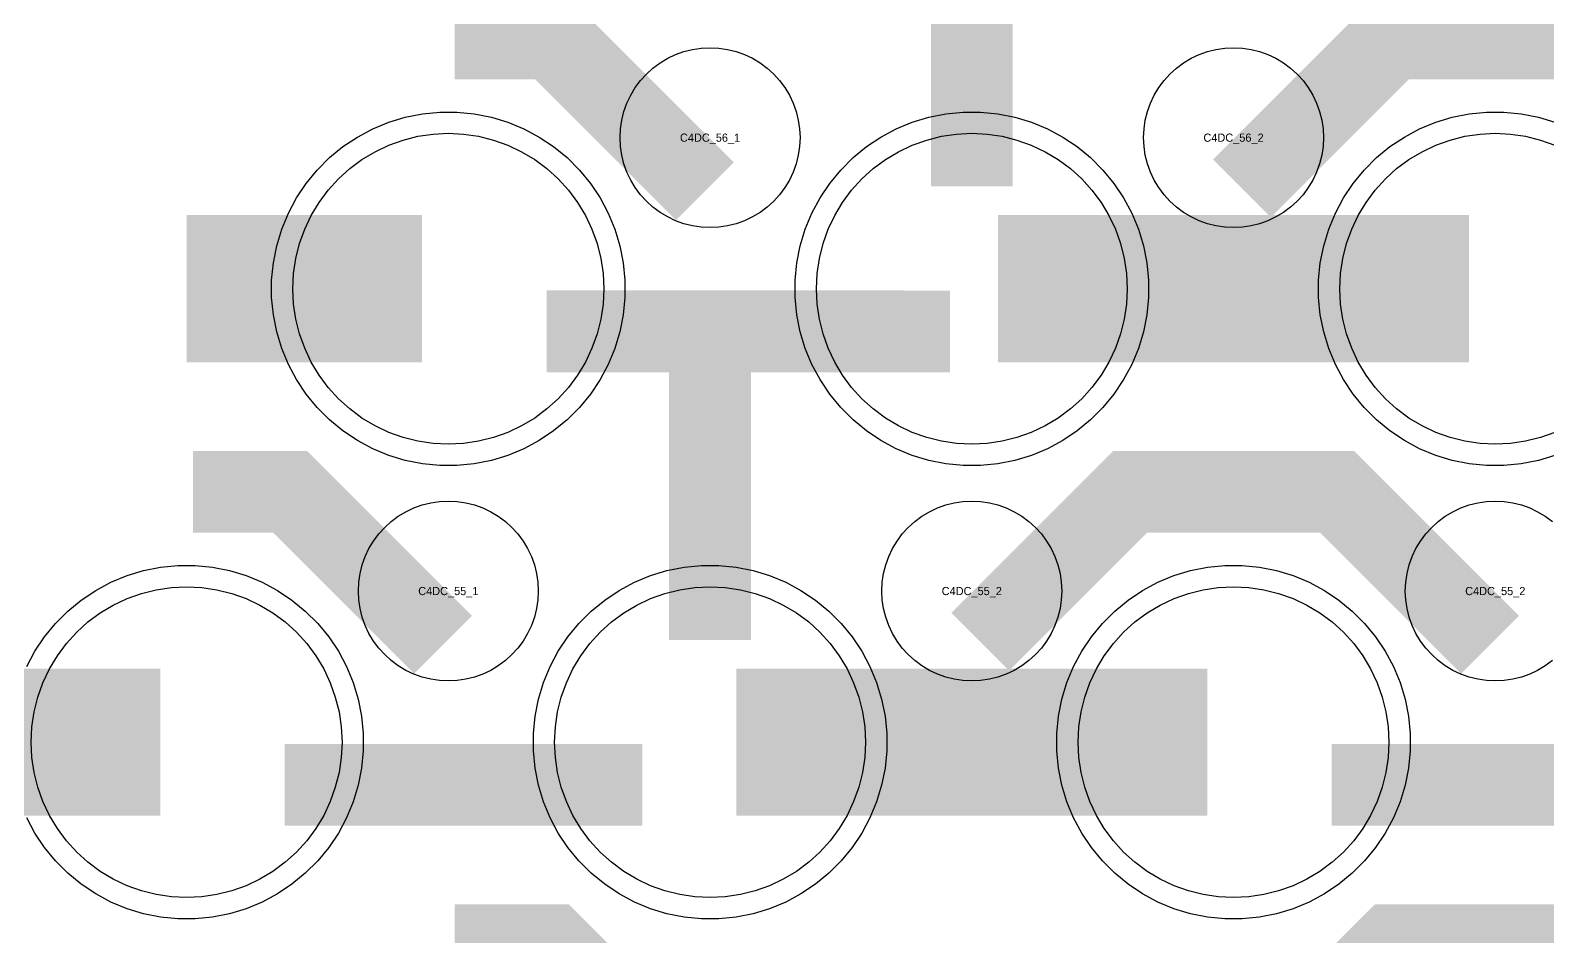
# Model space of a CAD drawing. Extents: x -11880 to 11880, y -14992 to 14992.
# Drawn here: x -11647.8 to -11184, y -7278 to -7001 of the extents above; entities that cross this region are included whole.
import ezdxf
from ezdxf.enums import TextEntityAlignment as Align

# ---------------------------------------------------------------- set-up
doc = ezdxf.new("R2010")
doc.units = 0
doc.header["$MEASUREMENT"] = 0
for name, color, linetype in [('GDS_775_DT_237', 138, 'CONTINUOUS'), ('RDL1_FS', 34, 'CONTINUOUS'), ('RDL_BS', 160, 'CONTINUOUS')]:
    doc.layers.add(name, color=color, linetype=linetype)

msp = doc.modelspace()

# ---------------------------------------------------------------- linework, layer by layer
at = {"layer": 'RDL1_FS'}
for points in [[(-11520, -7127.484), (-11524.657, -7127.255), (-11529.268, -7126.571), (-11533.791, -7125.439), (-11538.181, -7123.867), (-11542.395, -7121.875), (-11546.395, -7119.477), (-11550.14, -7116.699), (-11553.594, -7113.569), (-11556.724, -7110.115), (-11559.502, -7106.37), (-11561.9, -7102.37), (-11563.892, -7098.156), (-11565.464, -7093.766), (-11566.596, -7089.243), (-11567.28, -7084.632), (-11567.509, -7079.975), (-11567.28, -7075.318), (-11566.596, -7070.707), (-11565.464, -7066.184), (-11563.892, -7061.794), (-11561.9, -7057.58), (-11559.502, -7053.58), (-11556.724, -7049.835), (-11553.594, -7046.381), (-11550.14, -7043.251), (-11546.395, -7040.473), (-11542.395, -7038.075), (-11538.181, -7036.083), (-11533.791, -7034.511), (-11529.268, -7033.379), (-11524.657, -7032.695), (-11520, -7032.466), (-11515.343, -7032.695), (-11510.732, -7033.379), (-11506.209, -7034.511), (-11501.819, -7036.083), (-11497.605, -7038.075), (-11493.605, -7040.473), (-11489.86, -7043.251), (-11486.406, -7046.381), (-11483.276, -7049.835), (-11480.498, -7053.58), (-11478.1, -7057.58), (-11476.108, -7061.794), (-11474.536, -7066.184), (-11473.404, -7070.707), (-11472.72, -7075.318), (-11472.491, -7079.975), (-11472.72, -7084.632), (-11473.404, -7089.243), (-11474.536, -7093.766), (-11476.108, -7098.156), (-11478.1, -7102.37), (-11480.498, -7106.37), (-11483.276, -7110.115), (-11486.406, -7113.569), (-11489.86, -7116.699), (-11493.605, -7119.477), (-11497.605, -7121.875), (-11501.819, -7123.867), (-11506.209, -7125.439), (-11510.732, -7126.571), (-11515.343, -7127.255)], [(-11360, -7127.484), (-11364.657, -7127.255), (-11369.268, -7126.571), (-11373.791, -7125.439), (-11378.181, -7123.867), (-11382.395, -7121.875), (-11386.395, -7119.477), (-11390.14, -7116.699), (-11393.594, -7113.569), (-11396.724, -7110.115), (-11399.502, -7106.37), (-11401.9, -7102.37), (-11403.892, -7098.156), (-11405.464, -7093.766), (-11406.596, -7089.243), (-11407.28, -7084.632), (-11407.509, -7079.975), (-11407.28, -7075.318), (-11406.596, -7070.707), (-11405.464, -7066.184), (-11403.892, -7061.794), (-11401.9, -7057.58), (-11399.502, -7053.58), (-11396.724, -7049.835), (-11393.594, -7046.381), (-11390.14, -7043.251), (-11386.395, -7040.473), (-11382.395, -7038.075), (-11378.181, -7036.083), (-11373.791, -7034.511), (-11369.268, -7033.379), (-11364.657, -7032.695), (-11360, -7032.466), (-11355.343, -7032.695), (-11350.732, -7033.379), (-11346.209, -7034.511), (-11341.819, -7036.083), (-11337.605, -7038.075), (-11333.605, -7040.473), (-11329.86, -7043.251), (-11326.406, -7046.381), (-11323.276, -7049.835), (-11320.498, -7053.58), (-11318.1, -7057.58), (-11316.108, -7061.794), (-11314.536, -7066.184), (-11313.404, -7070.707), (-11312.72, -7075.318), (-11312.491, -7079.975), (-11312.72, -7084.632), (-11313.404, -7089.243), (-11314.536, -7093.766), (-11316.108, -7098.156), (-11318.1, -7102.37), (-11320.498, -7106.37), (-11323.276, -7110.115), (-11326.406, -7113.569), (-11329.86, -7116.699), (-11333.605, -7119.477), (-11337.605, -7121.875), (-11341.819, -7123.867), (-11346.209, -7125.439), (-11350.732, -7126.571), (-11355.343, -7127.255)], [(-11600, -7266.049), (-11604.657, -7265.82), (-11609.268, -7265.136), (-11613.791, -7264.004), (-11618.181, -7262.432), (-11622.395, -7260.44), (-11626.395, -7258.042), (-11630.14, -7255.264), (-11633.594, -7252.134), (-11636.724, -7248.68), (-11639.502, -7244.935), (-11641.9, -7240.935), (-11643.892, -7236.721), (-11645.464, -7232.331), (-11646.596, -7227.808), (-11647.28, -7223.197), (-11647.509, -7218.54), (-11647.28, -7213.883), (-11646.596, -7209.272), (-11645.464, -7204.749), (-11643.892, -7200.359), (-11641.9, -7196.145), (-11639.502, -7192.145), (-11636.724, -7188.4), (-11633.594, -7184.946), (-11630.14, -7181.816), (-11626.395, -7179.038), (-11622.395, -7176.64), (-11618.181, -7174.648), (-11613.791, -7173.076), (-11609.268, -7171.944), (-11604.657, -7171.26), (-11600, -7171.031), (-11595.343, -7171.26), (-11590.732, -7171.944), (-11586.209, -7173.076), (-11581.819, -7174.648), (-11577.605, -7176.64), (-11573.605, -7179.038), (-11569.86, -7181.816), (-11566.406, -7184.946), (-11563.276, -7188.4), (-11560.498, -7192.145), (-11558.1, -7196.145), (-11556.108, -7200.359), (-11554.536, -7204.749), (-11553.404, -7209.272), (-11552.72, -7213.883), (-11552.491, -7218.54), (-11552.72, -7223.197), (-11553.404, -7227.808), (-11554.536, -7232.331), (-11556.108, -7236.721), (-11558.1, -7240.935), (-11560.498, -7244.935), (-11563.276, -7248.68), (-11566.406, -7252.134), (-11569.86, -7255.264), (-11573.605, -7258.042), (-11577.605, -7260.44), (-11581.819, -7262.432), (-11586.209, -7264.004), (-11590.732, -7265.136), (-11595.343, -7265.82)], [(-11440, -7266.049), (-11444.657, -7265.82), (-11449.268, -7265.136), (-11453.791, -7264.004), (-11458.181, -7262.432), (-11462.395, -7260.44), (-11466.395, -7258.042), (-11470.14, -7255.264), (-11473.594, -7252.134), (-11476.724, -7248.68), (-11479.502, -7244.935), (-11481.9, -7240.935), (-11483.892, -7236.721), (-11485.464, -7232.331), (-11486.596, -7227.808), (-11487.28, -7223.197), (-11487.509, -7218.54), (-11487.28, -7213.883), (-11486.596, -7209.272), (-11485.464, -7204.749), (-11483.892, -7200.359), (-11481.9, -7196.145), (-11479.502, -7192.145), (-11476.724, -7188.4), (-11473.594, -7184.946), (-11470.14, -7181.816), (-11466.395, -7179.038), (-11462.395, -7176.64), (-11458.181, -7174.648), (-11453.791, -7173.076), (-11449.268, -7171.944), (-11444.657, -7171.26), (-11440, -7171.031), (-11435.343, -7171.26), (-11430.732, -7171.944), (-11426.209, -7173.076), (-11421.819, -7174.648), (-11417.605, -7176.64), (-11413.605, -7179.038), (-11409.86, -7181.816), (-11406.406, -7184.946), (-11403.276, -7188.4), (-11400.498, -7192.145), (-11398.1, -7196.145), (-11396.108, -7200.359), (-11394.536, -7204.749), (-11393.404, -7209.272), (-11392.72, -7213.883), (-11392.491, -7218.54), (-11392.72, -7223.197), (-11393.404, -7227.808), (-11394.536, -7232.331), (-11396.108, -7236.721), (-11398.1, -7240.935), (-11400.498, -7244.935), (-11403.276, -7248.68), (-11406.406, -7252.134), (-11409.86, -7255.264), (-11413.605, -7258.042), (-11417.605, -7260.44), (-11421.819, -7262.432), (-11426.209, -7264.004), (-11430.732, -7265.136), (-11435.343, -7265.82)], [(-11280, -7266.049), (-11284.657, -7265.82), (-11289.268, -7265.136), (-11293.791, -7264.004), (-11298.181, -7262.432), (-11302.395, -7260.44), (-11306.395, -7258.042), (-11310.14, -7255.264), (-11313.594, -7252.134), (-11316.724, -7248.68), (-11319.502, -7244.935), (-11321.9, -7240.935), (-11323.892, -7236.721), (-11325.464, -7232.331), (-11326.596, -7227.808), (-11327.28, -7223.197), (-11327.509, -7218.54), (-11327.28, -7213.883), (-11326.596, -7209.272), (-11325.464, -7204.749), (-11323.892, -7200.359), (-11321.9, -7196.145), (-11319.502, -7192.145), (-11316.724, -7188.4), (-11313.594, -7184.946), (-11310.14, -7181.816), (-11306.395, -7179.038), (-11302.395, -7176.64), (-11298.181, -7174.648), (-11293.791, -7173.076), (-11289.268, -7171.944), (-11284.657, -7171.26), (-11280, -7171.031), (-11275.343, -7171.26), (-11270.732, -7171.944), (-11266.209, -7173.076), (-11261.819, -7174.648), (-11257.605, -7176.64), (-11253.605, -7179.038), (-11249.86, -7181.816), (-11246.406, -7184.946), (-11243.276, -7188.4), (-11240.498, -7192.145), (-11238.1, -7196.145), (-11236.108, -7200.359), (-11234.536, -7204.749), (-11233.404, -7209.272), (-11232.72, -7213.883), (-11232.491, -7218.54), (-11232.72, -7223.197), (-11233.404, -7227.808), (-11234.536, -7232.331), (-11236.108, -7236.721), (-11238.1, -7240.935), (-11240.498, -7244.935), (-11243.276, -7248.68), (-11246.406, -7252.134), (-11249.86, -7255.264), (-11253.605, -7258.042), (-11257.605, -7260.44), (-11261.819, -7262.432), (-11266.209, -7264.004), (-11270.732, -7265.136), (-11275.343, -7265.82)]]:
    msp.add_lwpolyline(points, close=True, dxfattribs=at)
msp.add_lwpolyline([(-11181.819, -7123.867), (-11186.209, -7125.439), (-11190.732, -7126.571), (-11195.343, -7127.255), (-11200, -7127.484), (-11204.657, -7127.255), (-11209.268, -7126.571), (-11213.791, -7125.439), (-11218.181, -7123.867), (-11222.395, -7121.875), (-11226.395, -7119.477), (-11230.14, -7116.699), (-11233.594, -7113.569), (-11236.724, -7110.115), (-11239.502, -7106.37), (-11241.9, -7102.37), (-11243.892, -7098.156), (-11245.464, -7093.766), (-11246.596, -7089.243), (-11247.28, -7084.632), (-11247.509, -7079.975), (-11247.28, -7075.318), (-11246.596, -7070.707), (-11245.464, -7066.184), (-11243.892, -7061.794), (-11241.9, -7057.58), (-11239.502, -7053.58), (-11236.724, -7049.835), (-11233.594, -7046.381), (-11230.14, -7043.251), (-11226.395, -7040.473), (-11222.395, -7038.075), (-11218.181, -7036.083), (-11213.791, -7034.511), (-11209.268, -7033.379), (-11204.657, -7032.695), (-11200, -7032.466), (-11195.343, -7032.695), (-11190.732, -7033.379), (-11186.209, -7034.511), (-11181.819, -7036.083)], dxfattribs=at)
for points in [[(-11599.998, -7079.975, 45, 45, 0), (-11527.998, -7079.975, 45, 45, 0)], [(-11351.998, -7079.975, 45, 45, 0), (-11279.998, -7079.975, 45, 45, 0)], [(-11279.998, -7079.975, 45, 45, 0), (-11207.998, -7079.975, 45, 45, 0)], [(-11679.998, -7218.54, 45, 45, 0), (-11607.998, -7218.54, 45, 45, 0)], [(-11431.998, -7218.54, 45, 45, 0), (-11359.998, -7218.54, 45, 45, 0)], [(-11359.998, -7218.54, 45, 45, 0), (-11287.998, -7218.54, 45, 45, 0)]]:
    msp.add_lwpolyline(points, format="xyseb", dxfattribs=at)
at = {"layer": 'RDL_BS'}
for points in [[(-11360, -7048.715, 25, 25, 0), (-11360, -6941.938, 25, 25, 0)], [(-11360, -7048.715, 25, 25, 0), (-11360, -6941.938, 25, 25, 0)], [(-11441.599, -7050.188, 25, 25, 0), (-11488.313, -7003.474, 25, 25, 0), (-11518.071, -7003.474, 25, 25, 0)], [(-11277.438, -7049.289, 25, 25, 0), (-11231.623, -7003.474, 25, 25, 0), (-11198.07, -7003.474, 25, 25, 0)], [(-11121.599, -7050.188, 25, 25, 0), (-11168.313, -7003.474, 25, 25, 0), (-11198.071, -7003.474, 25, 25, 0)], [(-11440, -7187.28, 25, 25, 0), (-11440, -7080.503, 25, 25, 0)], [(-11440, -7187.28, 25, 25, 0), (-11440, -7080.503, 25, 25, 0)], [(-11489.984, -7092.988, 25, 25, 0), (-11380.719, -7092.988, 25, 25, 0)], [(-11452.5, -7093.003, 25, 25, 0), (-11387.833, -7093.003, 25, 25, 0)], [(-11452.5, -7093.003, 25, 25, 0), (-11366.667, -7093.003, 25, 25, 0)], [(-11521.599, -7188.753, 25, 25, 0), (-11568.313, -7142.039, 25, 25, 0), (-11598.071, -7142.039, 25, 25, 0)], [(-11357.438, -7187.854, 25, 25, 0), (-11311.623, -7142.039, 25, 25, 0), (-11278.07, -7142.039, 25, 25, 0)], [(-11201.599, -7188.753, 25, 25, 0), (-11248.313, -7142.039, 25, 25, 0), (-11278.071, -7142.039, 25, 25, 0)], [(-11569.984, -7231.553, 25, 25, 0), (-11460.719, -7231.553, 25, 25, 0)], [(-11249.984, -7231.553, 25, 25, 0), (-11140.719, -7231.553, 25, 25, 0)], [(-11441.599, -7327.318, 25, 25, 0), (-11488.313, -7280.604, 25, 25, 0), (-11518.071, -7280.604, 25, 25, 0)], [(-11277.438, -7326.419, 25, 25, 0), (-11231.623, -7280.604, 25, 25, 0), (-11198.07, -7280.604, 25, 25, 0)], [(-11121.599, -7327.318, 25, 25, 0), (-11168.313, -7280.604, 25, 25, 0), (-11198.071, -7280.604, 25, 25, 0)]]:
    msp.add_lwpolyline(points, format="xyseb", dxfattribs=at)
for points in [[(-11440, -7061.281), (-11442.693, -7061.149), (-11445.365, -7060.753), (-11447.984, -7060.096), (-11450.519, -7059.189), (-11452.956, -7058.037), (-11455.28, -7056.644), (-11457.443, -7055.041), (-11459.442, -7053.229), (-11461.254, -7051.23), (-11462.857, -7049.067), (-11464.25, -7046.743), (-11465.402, -7044.306), (-11466.309, -7041.771), (-11466.966, -7039.152), (-11467.362, -7036.48), (-11467.494, -7033.787), (-11467.362, -7031.094), (-11466.966, -7028.422), (-11466.309, -7025.803), (-11465.402, -7023.268), (-11464.25, -7020.831), (-11462.857, -7018.507), (-11461.254, -7016.344), (-11459.442, -7014.345), (-11457.443, -7012.533), (-11455.28, -7010.93), (-11452.956, -7009.537), (-11450.519, -7008.385), (-11447.984, -7007.478), (-11445.365, -7006.821), (-11442.693, -7006.425), (-11440, -7006.293), (-11437.307, -7006.425), (-11434.635, -7006.821), (-11432.016, -7007.478), (-11429.481, -7008.385), (-11427.044, -7009.537), (-11424.72, -7010.93), (-11422.557, -7012.533), (-11420.558, -7014.345), (-11418.746, -7016.344), (-11417.143, -7018.507), (-11415.75, -7020.831), (-11414.598, -7023.268), (-11413.691, -7025.803), (-11413.034, -7028.422), (-11412.638, -7031.094), (-11412.506, -7033.787), (-11412.638, -7036.48), (-11413.034, -7039.152), (-11413.691, -7041.771), (-11414.598, -7044.306), (-11415.75, -7046.743), (-11417.143, -7049.067), (-11418.746, -7051.23), (-11420.558, -7053.229), (-11422.557, -7055.041), (-11424.72, -7056.644), (-11427.044, -7058.037), (-11429.481, -7059.189), (-11432.016, -7060.096), (-11434.635, -7060.753), (-11437.307, -7061.149)], [(-11280, -7061.281), (-11282.693, -7061.149), (-11285.365, -7060.753), (-11287.984, -7060.096), (-11290.519, -7059.189), (-11292.956, -7058.037), (-11295.28, -7056.644), (-11297.443, -7055.041), (-11299.442, -7053.229), (-11301.254, -7051.23), (-11302.857, -7049.067), (-11304.25, -7046.743), (-11305.402, -7044.306), (-11306.309, -7041.771), (-11306.966, -7039.152), (-11307.362, -7036.48), (-11307.494, -7033.787), (-11307.362, -7031.094), (-11306.966, -7028.422), (-11306.309, -7025.803), (-11305.402, -7023.268), (-11304.25, -7020.831), (-11302.857, -7018.507), (-11301.254, -7016.344), (-11299.442, -7014.345), (-11297.443, -7012.533), (-11295.28, -7010.93), (-11292.956, -7009.537), (-11290.519, -7008.385), (-11287.984, -7007.478), (-11285.365, -7006.821), (-11282.693, -7006.425), (-11280, -7006.293), (-11277.307, -7006.425), (-11274.635, -7006.821), (-11272.016, -7007.478), (-11269.481, -7008.385), (-11267.044, -7009.537), (-11264.72, -7010.93), (-11262.557, -7012.533), (-11260.558, -7014.345), (-11258.746, -7016.344), (-11257.143, -7018.507), (-11255.75, -7020.831), (-11254.598, -7023.268), (-11253.691, -7025.803), (-11253.034, -7028.422), (-11252.638, -7031.094), (-11252.506, -7033.787), (-11252.638, -7036.48), (-11253.034, -7039.152), (-11253.691, -7041.771), (-11254.598, -7044.306), (-11255.75, -7046.743), (-11257.143, -7049.067), (-11258.746, -7051.23), (-11260.558, -7053.229), (-11262.557, -7055.041), (-11264.72, -7056.644), (-11267.044, -7058.037), (-11269.481, -7059.189), (-11272.016, -7060.096), (-11274.635, -7060.753), (-11277.307, -7061.149)], [(-11522.644, -7133.975), (-11527.938, -7133.458), (-11533.165, -7132.412), (-11538.205, -7130.881), (-11543.115, -7128.85), (-11547.777, -7126.358), (-11552.191, -7123.411), (-11556.292, -7120.049), (-11560.074, -7116.267), (-11563.436, -7112.166), (-11566.383, -7107.752), (-11568.875, -7103.09), (-11570.906, -7098.18), (-11572.437, -7093.14), (-11573.483, -7087.913), (-11574, -7082.619), (-11574, -7077.331), (-11573.483, -7072.037), (-11572.437, -7066.81), (-11570.906, -7061.77), (-11568.875, -7056.86), (-11566.383, -7052.198), (-11563.436, -7047.784), (-11560.074, -7043.683), (-11556.292, -7039.901), (-11552.191, -7036.539), (-11547.777, -7033.592), (-11543.115, -7031.1), (-11538.205, -7029.069), (-11533.165, -7027.538), (-11527.938, -7026.492), (-11522.644, -7025.975), (-11517.356, -7025.975), (-11512.062, -7026.492), (-11506.835, -7027.538), (-11501.795, -7029.069), (-11496.885, -7031.1), (-11492.223, -7033.592), (-11487.809, -7036.539), (-11483.708, -7039.901), (-11479.926, -7043.683), (-11476.564, -7047.784), (-11473.617, -7052.198), (-11471.125, -7056.86), (-11469.094, -7061.77), (-11467.563, -7066.81), (-11466.517, -7072.037), (-11466, -7077.331), (-11466, -7082.619), (-11466.517, -7087.913), (-11467.563, -7093.14), (-11469.094, -7098.18), (-11471.125, -7103.09), (-11473.617, -7107.752), (-11476.564, -7112.166), (-11479.926, -7116.267), (-11483.708, -7120.049), (-11487.809, -7123.411), (-11492.223, -7126.358), (-11496.885, -7128.85), (-11501.795, -7130.881), (-11506.835, -7132.412), (-11512.062, -7133.458), (-11517.356, -7133.975)], [(-11362.644, -7133.975), (-11367.938, -7133.458), (-11373.165, -7132.412), (-11378.205, -7130.881), (-11383.115, -7128.85), (-11387.777, -7126.358), (-11392.191, -7123.411), (-11396.292, -7120.049), (-11400.074, -7116.267), (-11403.436, -7112.166), (-11406.383, -7107.752), (-11408.875, -7103.09), (-11410.906, -7098.18), (-11412.437, -7093.14), (-11413.483, -7087.913), (-11414, -7082.619), (-11414, -7077.331), (-11413.483, -7072.037), (-11412.437, -7066.81), (-11410.906, -7061.77), (-11408.875, -7056.86), (-11406.383, -7052.198), (-11403.436, -7047.784), (-11400.074, -7043.683), (-11396.292, -7039.901), (-11392.191, -7036.539), (-11387.777, -7033.592), (-11383.115, -7031.1), (-11378.205, -7029.069), (-11373.165, -7027.538), (-11367.938, -7026.492), (-11362.644, -7025.975), (-11357.356, -7025.975), (-11352.062, -7026.492), (-11346.835, -7027.538), (-11341.795, -7029.069), (-11336.885, -7031.1), (-11332.223, -7033.592), (-11327.809, -7036.539), (-11323.708, -7039.901), (-11319.926, -7043.683), (-11316.564, -7047.784), (-11313.617, -7052.198), (-11311.125, -7056.86), (-11309.094, -7061.77), (-11307.563, -7066.81), (-11306.517, -7072.037), (-11306, -7077.331), (-11306, -7082.619), (-11306.517, -7087.913), (-11307.563, -7093.14), (-11309.094, -7098.18), (-11311.125, -7103.09), (-11313.617, -7107.752), (-11316.564, -7112.166), (-11319.926, -7116.267), (-11323.708, -7120.049), (-11327.809, -7123.411), (-11332.223, -7126.358), (-11336.885, -7128.85), (-11341.795, -7130.881), (-11346.835, -7132.412), (-11352.062, -7133.458), (-11357.356, -7133.975)], [(-11520, -7199.846), (-11522.693, -7199.714), (-11525.365, -7199.318), (-11527.984, -7198.661), (-11530.519, -7197.754), (-11532.956, -7196.602), (-11535.28, -7195.209), (-11537.443, -7193.606), (-11539.442, -7191.794), (-11541.254, -7189.795), (-11542.857, -7187.632), (-11544.25, -7185.308), (-11545.402, -7182.871), (-11546.309, -7180.336), (-11546.966, -7177.717), (-11547.362, -7175.045), (-11547.494, -7172.352), (-11547.362, -7169.659), (-11546.966, -7166.987), (-11546.309, -7164.368), (-11545.402, -7161.833), (-11544.25, -7159.396), (-11542.857, -7157.072), (-11541.254, -7154.909), (-11539.442, -7152.91), (-11537.443, -7151.098), (-11535.28, -7149.495), (-11532.956, -7148.102), (-11530.519, -7146.95), (-11527.984, -7146.043), (-11525.365, -7145.386), (-11522.693, -7144.99), (-11520, -7144.858), (-11517.307, -7144.99), (-11514.635, -7145.386), (-11512.016, -7146.043), (-11509.481, -7146.95), (-11507.044, -7148.102), (-11504.72, -7149.495), (-11502.557, -7151.098), (-11500.558, -7152.91), (-11498.746, -7154.909), (-11497.143, -7157.072), (-11495.75, -7159.396), (-11494.598, -7161.833), (-11493.691, -7164.368), (-11493.034, -7166.987), (-11492.638, -7169.659), (-11492.506, -7172.352), (-11492.638, -7175.045), (-11493.034, -7177.717), (-11493.691, -7180.336), (-11494.598, -7182.871), (-11495.75, -7185.308), (-11497.143, -7187.632), (-11498.746, -7189.795), (-11500.558, -7191.794), (-11502.557, -7193.606), (-11504.72, -7195.209), (-11507.044, -7196.602), (-11509.481, -7197.754), (-11512.016, -7198.661), (-11514.635, -7199.318), (-11517.307, -7199.714)], [(-11360, -7199.846), (-11362.693, -7199.714), (-11365.365, -7199.318), (-11367.984, -7198.661), (-11370.519, -7197.754), (-11372.956, -7196.602), (-11375.28, -7195.209), (-11377.443, -7193.606), (-11379.442, -7191.794), (-11381.254, -7189.795), (-11382.857, -7187.632), (-11384.25, -7185.308), (-11385.402, -7182.871), (-11386.309, -7180.336), (-11386.966, -7177.717), (-11387.362, -7175.045), (-11387.494, -7172.352), (-11387.362, -7169.659), (-11386.966, -7166.987), (-11386.309, -7164.368), (-11385.402, -7161.833), (-11384.25, -7159.396), (-11382.857, -7157.072), (-11381.254, -7154.909), (-11379.442, -7152.91), (-11377.443, -7151.098), (-11375.28, -7149.495), (-11372.956, -7148.102), (-11370.519, -7146.95), (-11367.984, -7146.043), (-11365.365, -7145.386), (-11362.693, -7144.99), (-11360, -7144.858), (-11357.307, -7144.99), (-11354.635, -7145.386), (-11352.016, -7146.043), (-11349.481, -7146.95), (-11347.044, -7148.102), (-11344.72, -7149.495), (-11342.557, -7151.098), (-11340.558, -7152.91), (-11338.746, -7154.909), (-11337.143, -7157.072), (-11335.75, -7159.396), (-11334.598, -7161.833), (-11333.691, -7164.368), (-11333.034, -7166.987), (-11332.638, -7169.659), (-11332.506, -7172.352), (-11332.638, -7175.045), (-11333.034, -7177.717), (-11333.691, -7180.336), (-11334.598, -7182.871), (-11335.75, -7185.308), (-11337.143, -7187.632), (-11338.746, -7189.795), (-11340.558, -7191.794), (-11342.557, -7193.606), (-11344.72, -7195.209), (-11347.044, -7196.602), (-11349.481, -7197.754), (-11352.016, -7198.661), (-11354.635, -7199.318), (-11357.307, -7199.714)], [(-11442.644, -7272.54), (-11447.938, -7272.023), (-11453.165, -7270.977), (-11458.205, -7269.446), (-11463.115, -7267.415), (-11467.777, -7264.923), (-11472.191, -7261.976), (-11476.292, -7258.614), (-11480.074, -7254.832), (-11483.436, -7250.731), (-11486.383, -7246.317), (-11488.875, -7241.655), (-11490.906, -7236.745), (-11492.437, -7231.705), (-11493.483, -7226.478), (-11494, -7221.184), (-11494, -7215.896), (-11493.483, -7210.602), (-11492.437, -7205.375), (-11490.906, -7200.335), (-11488.875, -7195.425), (-11486.383, -7190.763), (-11483.436, -7186.349), (-11480.074, -7182.248), (-11476.292, -7178.466), (-11472.191, -7175.104), (-11467.777, -7172.157), (-11463.115, -7169.665), (-11458.205, -7167.634), (-11453.165, -7166.103), (-11447.938, -7165.057), (-11442.644, -7164.54), (-11437.356, -7164.54), (-11432.062, -7165.057), (-11426.835, -7166.103), (-11421.795, -7167.634), (-11416.885, -7169.665), (-11412.223, -7172.157), (-11407.809, -7175.104), (-11403.708, -7178.466), (-11399.926, -7182.248), (-11396.564, -7186.349), (-11393.617, -7190.763), (-11391.125, -7195.425), (-11389.094, -7200.335), (-11387.563, -7205.375), (-11386.517, -7210.602), (-11386, -7215.896), (-11386, -7221.184), (-11386.517, -7226.478), (-11387.563, -7231.705), (-11389.094, -7236.745), (-11391.125, -7241.655), (-11393.617, -7246.317), (-11396.564, -7250.731), (-11399.926, -7254.832), (-11403.708, -7258.614), (-11407.809, -7261.976), (-11412.223, -7264.923), (-11416.885, -7267.415), (-11421.795, -7269.446), (-11426.835, -7270.977), (-11432.062, -7272.023), (-11437.356, -7272.54)], [(-11282.644, -7272.54), (-11287.938, -7272.023), (-11293.165, -7270.977), (-11298.205, -7269.446), (-11303.115, -7267.415), (-11307.777, -7264.923), (-11312.191, -7261.976), (-11316.292, -7258.614), (-11320.074, -7254.832), (-11323.436, -7250.731), (-11326.383, -7246.317), (-11328.875, -7241.655), (-11330.906, -7236.745), (-11332.437, -7231.705), (-11333.483, -7226.478), (-11334, -7221.184), (-11334, -7215.896), (-11333.483, -7210.602), (-11332.437, -7205.375), (-11330.906, -7200.335), (-11328.875, -7195.425), (-11326.383, -7190.763), (-11323.436, -7186.349), (-11320.074, -7182.248), (-11316.292, -7178.466), (-11312.191, -7175.104), (-11307.777, -7172.157), (-11303.115, -7169.665), (-11298.205, -7167.634), (-11293.165, -7166.103), (-11287.938, -7165.057), (-11282.644, -7164.54), (-11277.356, -7164.54), (-11272.062, -7165.057), (-11266.835, -7166.103), (-11261.795, -7167.634), (-11256.885, -7169.665), (-11252.223, -7172.157), (-11247.809, -7175.104), (-11243.708, -7178.466), (-11239.926, -7182.248), (-11236.564, -7186.349), (-11233.617, -7190.763), (-11231.125, -7195.425), (-11229.094, -7200.335), (-11227.563, -7205.375), (-11226.517, -7210.602), (-11226, -7215.896), (-11226, -7221.184), (-11226.517, -7226.478), (-11227.563, -7231.705), (-11229.094, -7236.745), (-11231.125, -7241.655), (-11233.617, -7246.317), (-11236.564, -7250.731), (-11239.926, -7254.832), (-11243.708, -7258.614), (-11247.809, -7261.976), (-11252.223, -7264.923), (-11256.885, -7267.415), (-11261.795, -7269.446), (-11266.835, -7270.977), (-11272.062, -7272.023), (-11277.356, -7272.54)]]:
    msp.add_lwpolyline(points, close=True, dxfattribs=at)
for points in [[(-11181.795, -7130.881), (-11186.835, -7132.412), (-11192.062, -7133.458), (-11197.356, -7133.975), (-11202.644, -7133.975), (-11207.938, -7133.458), (-11213.165, -7132.412), (-11218.205, -7130.881), (-11223.115, -7128.85), (-11227.777, -7126.358), (-11232.191, -7123.411), (-11236.292, -7120.049), (-11240.074, -7116.267), (-11243.436, -7112.166), (-11246.383, -7107.752), (-11248.875, -7103.09), (-11250.906, -7098.18), (-11252.437, -7093.14), (-11253.483, -7087.913), (-11254, -7082.619), (-11254, -7077.331), (-11253.483, -7072.037), (-11252.437, -7066.81), (-11250.906, -7061.77), (-11248.875, -7056.86), (-11246.383, -7052.198), (-11243.436, -7047.784), (-11240.074, -7043.683), (-11236.292, -7039.901), (-11232.191, -7036.539), (-11227.777, -7033.592), (-11223.115, -7031.1), (-11218.205, -7029.069), (-11213.165, -7027.538), (-11207.938, -7026.492), (-11202.644, -7025.975), (-11197.356, -7025.975), (-11192.062, -7026.492), (-11186.835, -7027.538), (-11181.795, -7029.069)], [(-11182.557, -7193.606), (-11184.72, -7195.209), (-11187.044, -7196.602), (-11189.481, -7197.754), (-11192.016, -7198.661), (-11194.635, -7199.318), (-11197.307, -7199.714), (-11200, -7199.846), (-11202.693, -7199.714), (-11205.365, -7199.318), (-11207.984, -7198.661), (-11210.519, -7197.754), (-11212.956, -7196.602), (-11215.28, -7195.209), (-11217.443, -7193.606), (-11219.442, -7191.794), (-11221.254, -7189.795), (-11222.857, -7187.632), (-11224.25, -7185.308), (-11225.402, -7182.871), (-11226.309, -7180.336), (-11226.966, -7177.717), (-11227.362, -7175.045), (-11227.494, -7172.352), (-11227.362, -7169.659), (-11226.966, -7166.987), (-11226.309, -7164.368), (-11225.402, -7161.833), (-11224.25, -7159.396), (-11222.857, -7157.072), (-11221.254, -7154.909), (-11219.442, -7152.91), (-11217.443, -7151.098), (-11215.28, -7149.495), (-11212.956, -7148.102), (-11210.519, -7146.95), (-11207.984, -7146.043), (-11205.365, -7145.386), (-11202.693, -7144.99), (-11200, -7144.858), (-11197.307, -7144.99), (-11194.635, -7145.386), (-11192.016, -7146.043), (-11189.481, -7146.95), (-11187.044, -7148.102), (-11184.72, -7149.495), (-11182.557, -7151.098)], [(-11648.875, -7195.425), (-11646.383, -7190.763), (-11643.436, -7186.349), (-11640.074, -7182.248), (-11636.292, -7178.466), (-11632.191, -7175.104), (-11627.777, -7172.157), (-11623.115, -7169.665), (-11618.205, -7167.634), (-11613.165, -7166.103), (-11607.938, -7165.057), (-11602.644, -7164.54), (-11597.356, -7164.54), (-11592.062, -7165.057), (-11586.835, -7166.103), (-11581.795, -7167.634), (-11576.885, -7169.665), (-11572.223, -7172.157), (-11567.809, -7175.104), (-11563.708, -7178.466), (-11559.926, -7182.248), (-11556.564, -7186.349), (-11553.617, -7190.763), (-11551.125, -7195.425), (-11549.094, -7200.335), (-11547.563, -7205.375), (-11546.517, -7210.602), (-11546, -7215.896), (-11546, -7221.184), (-11546.517, -7226.478), (-11547.563, -7231.705), (-11549.094, -7236.745), (-11551.125, -7241.655), (-11553.617, -7246.317), (-11556.564, -7250.731), (-11559.926, -7254.832), (-11563.708, -7258.614), (-11567.809, -7261.976), (-11572.223, -7264.923), (-11576.885, -7267.415), (-11581.795, -7269.446), (-11586.835, -7270.977), (-11592.062, -7272.023), (-11597.356, -7272.54), (-11602.644, -7272.54), (-11607.938, -7272.023), (-11613.165, -7270.977), (-11618.205, -7269.446), (-11623.115, -7267.415), (-11627.777, -7264.923), (-11632.191, -7261.976), (-11636.292, -7258.614), (-11640.074, -7254.832), (-11643.436, -7250.731), (-11646.383, -7246.317), (-11648.875, -7241.655)]]:
    msp.add_lwpolyline(points, dxfattribs=at)

# ---------------------------------------------------------------- texts
at = {"layer": 'GDS_775_DT_237'}
for s, p in [('C4DC_56_1', (-11440, -7033.787)), ('C4DC_56_1', (-11440, -7033.787)), ('C4DC_56_2', (-11280, -7033.787)), ('C4DC_56_2', (-11280, -7033.787)), ('C4DC_55_1', (-11520, -7172.352)), ('C4DC_55_1', (-11520, -7172.352)), ('C4DC_55_2', (-11360, -7172.352)), ('C4DC_55_2', (-11360, -7172.352)), ('C4DC_55_2', (-11200, -7172.352)), ('C4DC_55_2', (-11200, -7172.352))]:
    msp.add_text(s, height=2.5, dxfattribs=at).set_placement(p, align=Align.MIDDLE_CENTER)

doc.saveas('drawing.dxf')
